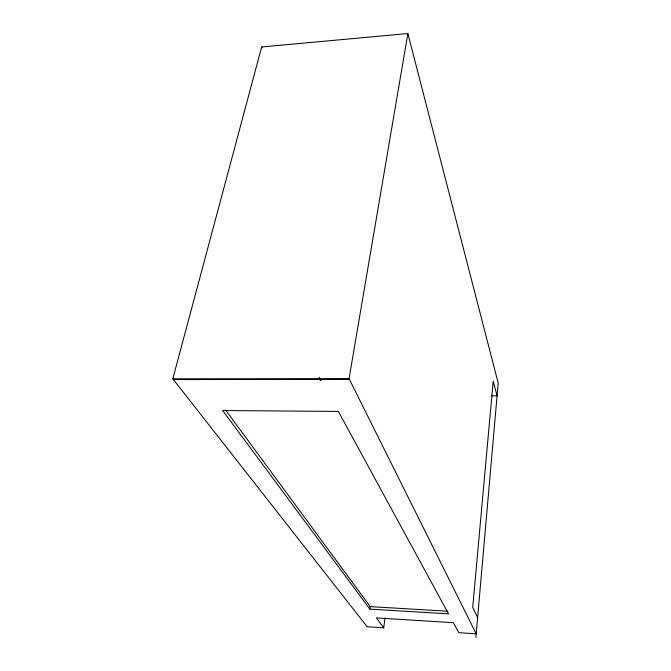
<?xml version="1.0" encoding="UTF-8"?>
<svg xmlns="http://www.w3.org/2000/svg" width="671" height="671" viewBox="0 0 671 671"><rect width="100%" height="100%" fill="white"/><g stroke="black" fill="none" stroke-linecap="round" stroke-linejoin="round"><path stroke-width="1.01" d="M475.882 637.45L498.201 383.057L407.859 33.55L261.665 46.962L172.799 378.813L367.163 626.739L383.72 627.821L385.028 617.949M369.864 609.125L222.655 410.535L338.352 411.432L448.572 613.864L369.864 609.125L370.216 606.618L225.942 410.476M383.72 627.821L376.372 617.907L453.395 622.713L458.83 632.694L476.2 633.827L349.063 378.637L407.859 33.55M172.799 378.813L349.063 378.637M173.395 379.568L349.457 379.434M491.918 395.848L497.077 395.873L493.193 381.262L472.72 607.247L477.626 617.605M370.216 606.618L447.8 611.239M319.53 377.739L321.032 380.491M319.497 377.907L320.495 379.744M319.488 378.654L320.495 380.491M261.665 46.962L262.059 47.909"/></g></svg>
